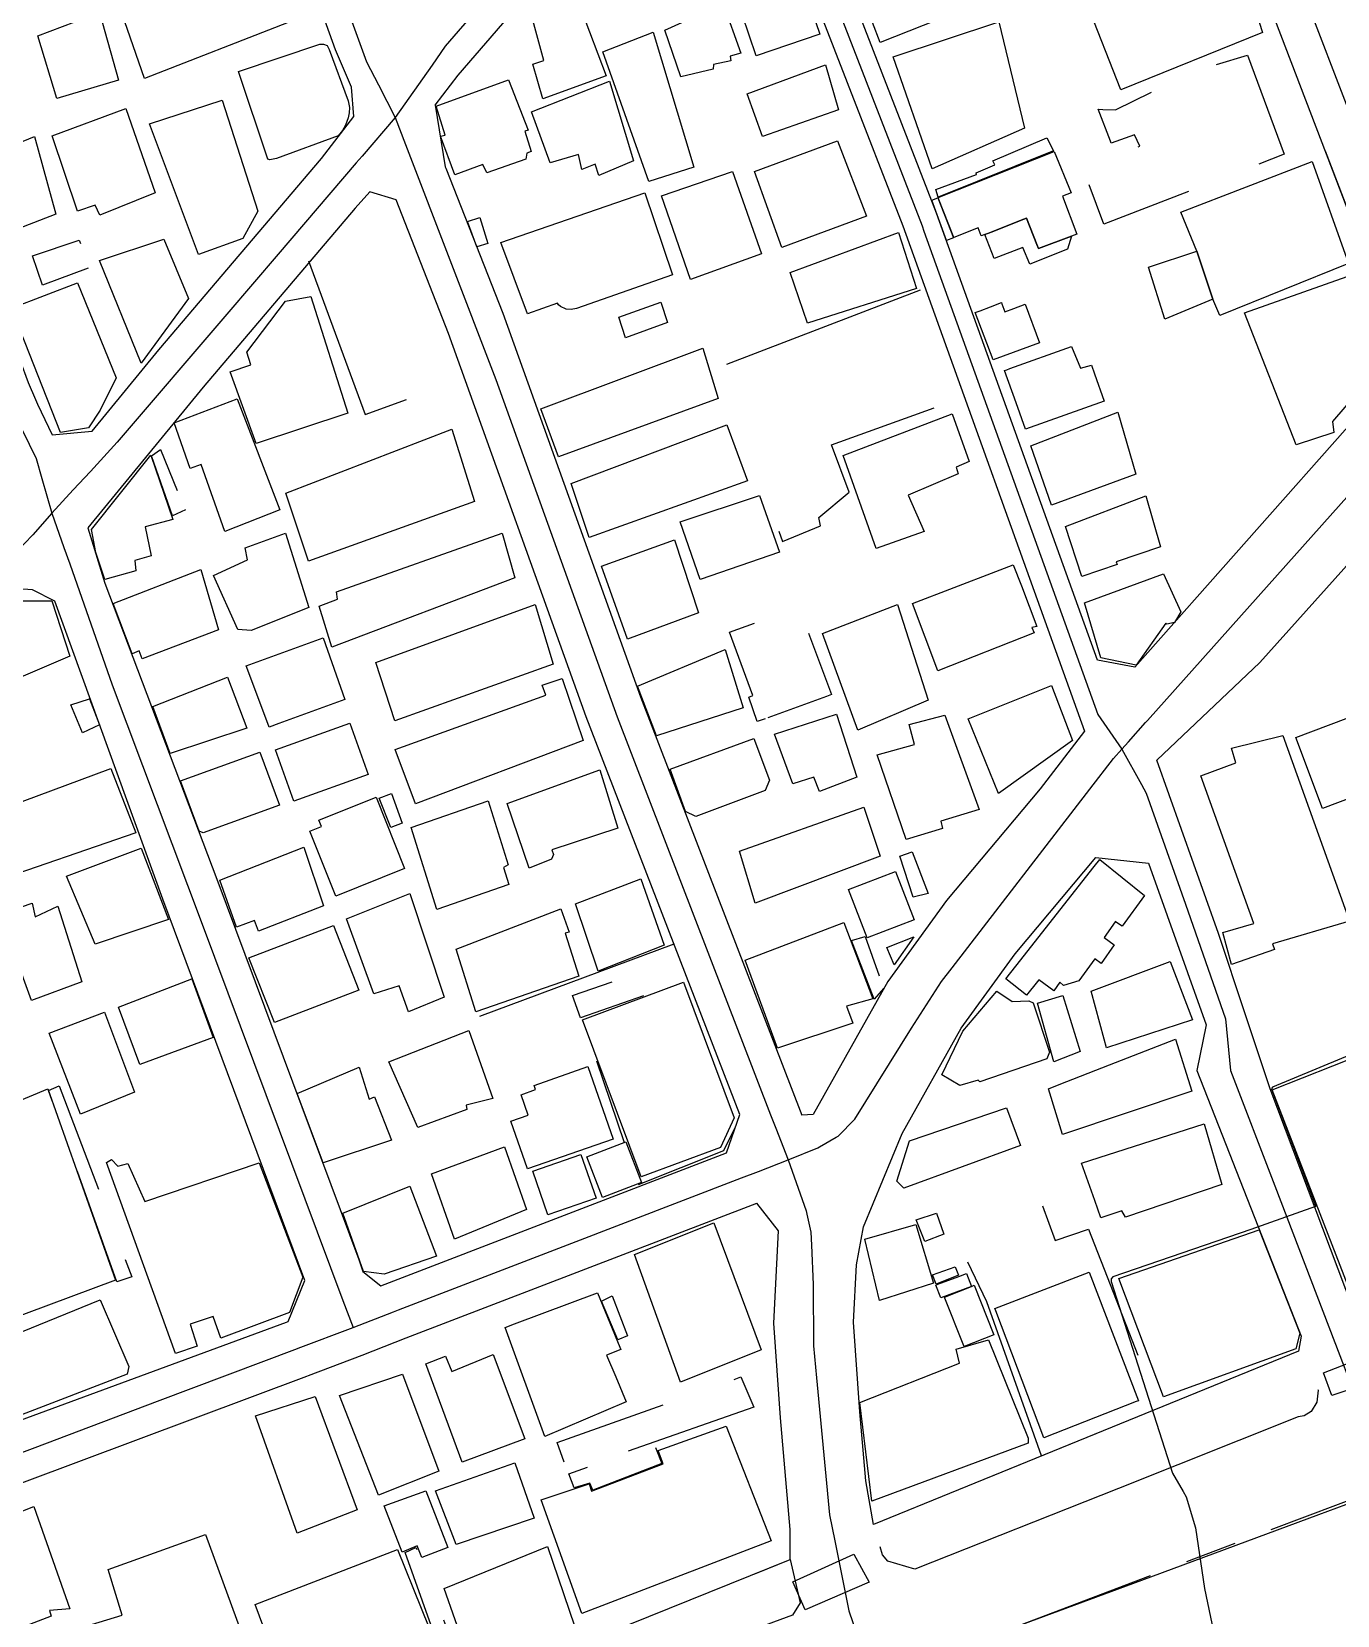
# Model space of a CAD drawing. Header units: millimetres. Extents: x 198785 to 203305, y 542885 to 545889.
# Drawn here: x 201901.5 to 202082.1, y 544954.6 to 545173.6 of the extents above; entities that cross this region are included whole.
import ezdxf

# ---------------------------------------------------------------- set-up
doc = ezdxf.new("R2010")
doc.units = ezdxf.units.MM
for name, pattern in [('FENCE_25K', [54.3, 28.7, -9.2, -16.4]), ('HIDDEN_BULD_25K', [28.8, 18.4, -10.4]), ('HIDDEN_EMD_25K', [50.97, 33.12, -5.36, 7.13, -5.36]), ('HIDDEN_IN_25K', [56.5, 36.5, -20])]:
    doc.linetypes.add(name, pattern=pattern)
for name, color, linetype in [('A0013114', 253, 'Continuous'), ('A0013117', 253, 'Continuous'), ('A0023214', 253, 'Continuous'), ('A0023217', 253, 'Continuous'), ('A0033324', 253, 'Continuous'), ('A0043325', 253, 'Continuous'), ('B0014111', 253, 'Continuous'), ('B0014112', 253, 'Continuous'), ('B0014113', 253, 'Continuous'), ('B0014114', 253, 'Continuous'), ('B0014116', 253, 'Continuous'), ('B0014118', 253, 'Continuous'), ('B0024120', 253, 'Continuous'), ('F0017111', 253, 'Continuous'), ('G0018117', 253, 'Continuous')]:
    doc.layers.add(name, color=color, linetype=linetype)

msp = doc.modelspace()

# ---------------------------------------------------------------- linework, layer by layer
at = {"layer": 'A0013114'}
for points in [[(202091.18, 545128.94), (202088.91, 545134.88), (202061.04, 545207.8), (202041.96, 545258.97), (202040.16, 545260.24)], [(201946.03, 545161.91), (201945.73, 545165.94), (201943.5, 545171.1), (201934.18, 545197.03)], [(201957.32, 545163.47), (201958.68, 545154.95), (201958.77, 545154.73), (201966.64, 545134.7), (201985.68, 545081.65), (202008.01, 545023.8)], [(201997.57, 545018.59), (201999.42, 545023.87), (201978.18, 545078.86), (201959.16, 545131.88), (201951.9, 545150.35), (201948.25, 545151.47)], [(201850.57, 544955.78), (201848.78, 544951.91), (201855.46, 544934.79), (201863.82, 544914.36), (201864.86, 544911.5), (201866.79, 544911.43), (201929.51, 544932.94), (201945.16, 544938.31), (201956.31, 544942.13), (202006.39, 544962.32), (202006.38, 544966.49), (202005.05, 544981.92), (202004.15, 544995.02), (202004.77, 545007.79), (202001.79, 545011.64)], [(202076.7, 544991.15), (202017.93, 544967.2), (202016.84, 544973.21), (202016.02, 544982.77), (202015.17, 544995.14), (202015.55, 545003.08), (202016.54, 545008.34)]]:
    msp.add_lwpolyline(points, dxfattribs=at)
at = {"layer": 'A0013117'}
for points in [[(202091.18, 545128.94), (202084.97, 545120.57), (202054.05, 545085.74), (202048.9, 545086.71), (202026.64, 545148.51), (202003.22, 545208.93), (202002.59, 545210.4), (202003.29, 545217.12), (202006.02, 545220.26), (202040.16, 545260.24)], [(201911.24, 545259.41), (201908.01, 545259.72), (201906.48, 545259.07), (201884.01, 545250.01), (201860.64, 545240.69), (201858.63, 545236.23), (201868.32, 545212.41), (201873.24, 545198.8), (201875, 545193.93), (201876.66, 545189.34), (201876.7, 545189.22), (201890.42, 545153.78), (201892.36, 545148.53), (201893.95, 545144.22), (201894.96, 545141.49), (201899.84, 545128.26), (201901.01, 545125.1), (201902.03, 545122.76), (201902.31, 545122.1), (201904.33, 545117.85), (201909.87, 545118.4), (201919.06, 545129.61), (201941.56, 545156.09), (201946.03, 545161.91)], [(201957.32, 545163.47), (201960.49, 545167.59), (201993.72, 545206.08), (201998.88, 545206.3), (202021.98, 545146.77), (202047.12, 545076.87), (202040.97, 545068.92), (202028.02, 545053.48), (202019.92, 545042.29), (202009.58, 545023.87), (202008.01, 545023.8)], [(201948.25, 545151.47), (201946.24, 545149.24), (201925.2, 545124.48), (201909.25, 545105.02), (201911.63, 545097.34), (201927.12, 545056.43), (201946.74, 545003.81), (201947.29, 545002.19), (201949.79, 545000.2), (201997.57, 545018.59)], [(202086.64, 544993.03), (202085.36, 544994.04), (202072.79, 545027.45), (202069.28, 545037.95), (202065.62, 545048.92), (202057.11, 545072.89), (202071.34, 545086.41), (202093.4, 545110.95), (202094.91, 545114.95), (202095.28, 545115.03), (202095.71, 545114.97), (202096.22, 545114.68)], [(201898.98, 545096.6), (201891.07, 545086.55), (201889.77, 545084.85), (201887.33, 545081.65), (201884.57, 545078.05), (201870.15, 545059.23), (201868.33, 545055.6), (201895.48, 544982.76), (201898.19, 544981.11), (201899.95, 544981.62), (201936.73, 544995.17), (201936.95, 544995.26), (201939.28, 545000.93), (201919.62, 545053.65), (201904.72, 545094.88), (201901.61, 545096.44), (201898.98, 545096.6)], [(202016.54, 545008.34), (202021.88, 545021.26), (202030.05, 545035.81), (202037.49, 545046.1), (202048.66, 545059.41), (202055.94, 545058.63), (202063.95, 545036.3), (202062.63, 545029.98), (202077.07, 544993.21), (202076.7, 544991.15)], [(201850.57, 544955.78), (201885.26, 544968.96), (201885.86, 544967.48), (201891.37, 544969.64), (201891.46, 544969.67), (201896.98, 544971.74), (201900.52, 544973.07), (201939.57, 544987.69), (201939.8, 544987.78), (201947.18, 544990.62), (201953.31, 544992.98), (202001.79, 545011.64)]]:
    msp.add_lwpolyline(points, dxfattribs=at)
at = {"layer": 'A0023214'}
for points in [[(201943.26, 545182.04), (201947.8, 545169.46), (201949.45, 545166.26), (201951.75, 545161.75), (201953.19, 545158.01), (201965.68, 545125.53), (201978.5, 545089.89), (201982.47, 545078.86), (202003.69, 545023.84), (202004.4, 545022), (202006.1, 545017.59), (202008.59, 545010.56), (202008.7, 545010.1), (202009.26, 545007.63), (202009.35, 545005.79), (202009.59, 545000.39), (202009.64, 544991.89), (202010.06, 544987.48), (202011.85, 544968.54), (202012.57, 544964.93), (202014.5, 544955.24), (202017.78, 544945.68)], [(202166.13, 545001.43), (202141.59, 544992.08), (202137.6, 544990.56), (202117.05, 544982.72), (202115.82, 544982.25), (202095.24, 544974.41), (202091.4, 544972.94), (202091.22, 544972.87), (202089.43, 544972.19), (202079.47, 544968.51), (202054.99, 544959.45), (202023.91, 544947.94), (202017.78, 544945.68)]]:
    msp.add_lwpolyline(points, dxfattribs=at)
at = {"layer": 'A0023217'}
for points in [[(201997.14, 545216.06), (201993.29, 545211.61), (201974.95, 545190.41), (201958.69, 545171.62), (201956.87, 545169.01), (201951.75, 545161.75), (201947.2, 545156.43), (201946.38, 545155.48), (201935.57, 545142.86), (201928.47, 545134.56), (201913.34, 545116.87), (201909.61, 545112.82), (201907.24, 545110.25), (201904.27, 545107.03)], [(201997.14, 545216.06), (201998.96, 545212.13), (202001.1, 545207.51), (202024.63, 545146.77), (202024.9, 545146.02), (202048.94, 545079.2), (202052.28, 545074.42)], [(202052.28, 545074.42), (202053.17, 545075.41), (202055.56, 545078.09), (202055.81, 545078.37), (202074.94, 545099.79), (202084.91, 545110.95), (202093.83, 545121.44), (202112.29, 545143.17)], [(201897.75, 545124.32), (201898.93, 545121.19), (201899.07, 545120.82), (201901.15, 545116.6), (201902.13, 545114.6), (201902.91, 545111.83), (201904.27, 545107.03)], [(201904.27, 545107.03), (201901.64, 545104.04), (201899.34, 545101.66), (201896.13, 545098.34), (201893.05, 545094.36), (201887.15, 545086.72), (201884.95, 545084)], [(201904.27, 545107.03), (201905.94, 545102.31), (201906.75, 545100.02), (201912.65, 545083.32), (201925.07, 545050.18), (201944.55, 544998.18), (201945.96, 544994.44)], [(201945.96, 544994.44), (201951.55, 544996.59), (201952.23, 544996.85), (201975.61, 545005.85), (201999.68, 545015.12), (202002.03, 545016.02), (202006.1, 545017.59), (202010.22, 545019.29), (202010.43, 545019.41), (202012.78, 545020.73), (202013.05, 545020.88), (202015.34, 545023.25), (202023.17, 545035.81), (202027.33, 545042.29), (202028.78, 545044.17), (202047.83, 545068.85), (202051.13, 545073.13), (202052.28, 545074.42)], [(202052.28, 545074.42), (202054.99, 545069.52), (202055.65, 545068.33), (202061.05, 545052.95), (202066.6, 545037.12), (202067.29, 545029.98), (202073.41, 545014.01), (202081.7, 544992.37), (202081.8, 544992.11), (202089.43, 544972.19)], [(201895.64, 544975.46), (201899.42, 544976.88), (201901.97, 544977.84), (201918.89, 544984.23), (201938.24, 544991.53), (201938.36, 544991.57), (201945.96, 544994.44)]]:
    msp.add_lwpolyline(points, dxfattribs=at)
at = {"layer": 'A0033324', "linetype": 'HIDDEN_IN_25K', "flags": 128}
for points in [[(202094.47, 545134.35), (202091.18, 545128.94), (202088.91, 545134.88), (202061.04, 545207.8), (202041.96, 545258.97), (202040.16, 545260.24), (202043, 545263.88), (202044.78, 545263.58), (202046.64, 545260.72), (202065.72, 545209.56), (202069.72, 545199.09), (202093.58, 545136.66), (202094.47, 545134.35)], [(202051.8, 544972.18), (202023.65, 544960.99), (202019.92, 544962.11), (202019.18, 544962.99), (202017.93, 544967.2), (202076.7, 544991.15), (202077.07, 544993.21), (202079.42, 544985.75), (202079.25, 544984.08), (202078.46, 544982.81), (202077.46, 544982.22), (202076.66, 544982.06), (202051.8, 544972.18)], [(201938.64, 544929.57), (201873.87, 544905.26), (201870.97, 544905.46), (201864.86, 544911.5), (201866.79, 544911.43), (201929.51, 544932.94), (201945.16, 544938.31), (201956.31, 544942.13), (202006.39, 544962.32), (202007.77, 544956.37), (202006.72, 544954.63), (201955.31, 544935.83), (201938.64, 544929.57)]]:
    msp.add_lwpolyline(points, dxfattribs=at)
at = {"layer": 'A0043325'}
for points in [[(202086.66, 544986.8), (202081.3, 544985.02), (202080.17, 544988.14), (202085.14, 544990.07), (202086.66, 544986.8)], [(202017.33, 544959.22), (202008.47, 544955.39), (202006.78, 544959.24), (202015.18, 544963.06), (202017.33, 544959.22)]]:
    msp.add_lwpolyline(points, dxfattribs=at)
at = {"layer": 'B0014111'}
for points in [[(201936.96, 545174.9), (201917.08, 545167.17), (201913.95, 545176.19), (201934.54, 545183.45), (201936.96, 545174.9)], [(202071.73, 545173.52), (202052.11, 545165.6), (202047.39, 545177.65), (202067.87, 545185.41), (202071.73, 545173.52)], [(201980.95, 545167.52), (201972.21, 545164.36), (201970.79, 545169.15), (201972.33, 545169.62), (201970.52, 545176.25), (201972.04, 545176.78), (201971.71, 545177.94), (201976.33, 545179.72), (201980.95, 545167.52)], [(202010.52, 545173.3), (202001.7, 545170.29), (201999.76, 545175.99), (202008.33, 545179.62), (202010.52, 545173.3)], [(201934.66, 545155.93), (201934.42, 545155.91), (201934.14, 545156.01), (201930.1, 545168.13), (201941.33, 545171.9), (201941.85, 545171.9), (201942.37, 545171.72), (201942.66, 545171.17), (201945.27, 545164.04), (201945.43, 545163.15), (201945.39, 545162.39), (201945.28, 545161.73), (201944.92, 545160.68), (201944.48, 545159.94), (201943.89, 545159.2), (201935.35, 545156.07), (201934.66, 545155.93)], [(202013.09, 545162.83), (202002.57, 545159.13), (202000.46, 545165.01), (202011.27, 545169.06), (202013.09, 545162.83)], [(201969.86, 545156), (201964.45, 545154.1), (201963.9, 545155.25), (201960.01, 545153.82), (201958.04, 545159.17), (201958.66, 545159.3), (201957.45, 545163.33), (201967.46, 545166.98), (201970.17, 545160.01), (201969.72, 545159.86), (201970.59, 545157.04), (201969.98, 545156.82), (201969.86, 545156)], [(201930.68, 545145), (201924.58, 545142.79), (201917.81, 545160.89), (201927.82, 545164.15), (201932.76, 545148.81), (201930.68, 545145)], [(202083.62, 545141.57), (202065.81, 545134.38), (202064.86, 545136.64), (202062.65, 545143.28), (202060.43, 545148.65), (202078.61, 545155.68), (202083.62, 545141.57)], [(201923.2, 545136.74), (201916.63, 545127.79), (201910.87, 545141.98), (201919.76, 545144.94), (201923.2, 545136.74)], [(202064.85, 545136.64), (202058.21, 545133.88), (202055.96, 545141.07), (202062.64, 545143.28), (202064.85, 545136.64)], [(202081.6, 545118.19), (202076.36, 545116.49), (202069.23, 545134.73), (202083.41, 545139.75), (202088.5, 545127.95), (202081.38, 545119.71), (202081.6, 545118.19)], [(201945.23, 545120.85), (201932.53, 545116.66), (201928.97, 545126.58), (201931.79, 545127.53), (201931.23, 545129.31), (201936.61, 545136.35), (201940.1, 545136.98), (201945.23, 545120.85)], [(202045.3, 545130.08), (202046.56, 545127.07), (202048.06, 545127.5), (202048.48, 545126.31), (202049.83, 545122.54), (202038.95, 545118.64), (202037.64, 545122.3), (202036.04, 545126.77), (202036.34, 545126.88), (202036.77, 545127.03), (202045.3, 545130.08)], [(201929.91, 545122.84), (201935.8, 545107.51), (201928.2, 545104.51), (201924.95, 545113.79), (201923.42, 545113.22), (201921.22, 545119.54), (201929.91, 545122.84)], [(201962.76, 545108.64), (201939.79, 545100.39), (201936.64, 545109.82), (201959.6, 545118.65), (201962.76, 545108.64)], [(201915.92, 545099.07), (201911.6, 545097.85), (201910.36, 545101.62), (201909.77, 545104.79), (201917.96, 545115.04), (201921.03, 545106.18), (201917.19, 545105.14), (201918.01, 545101.14), (201915.77, 545100.51), (201915.92, 545099.07)], [(202040.14, 545090.5), (202026.82, 545085.22), (202023.3, 545094.56), (202034.85, 545098.99), (202037.25, 545099.91), (202038.37, 545096.99), (202040.52, 545091.37), (202039.84, 545091.22), (202040.14, 545090.5)], [(202059.54, 545091.94), (202058.47, 545091.67), (202058.33, 545091.81), (202054.25, 545086), (202049.36, 545087.03), (202047.08, 545094.63), (202058.02, 545098.66), (202060.42, 545093.41), (202059.54, 545091.94)], [(201906.77, 545087.27), (201897.73, 545083.4), (201894.76, 545089.02), (201898.91, 545094.93), (201904.3, 545094.91), (201906.77, 545087.27)], [(201973.61, 545086.17), (201951.74, 545078.34), (201949.09, 545086.37), (201971.11, 545094.39), (201973.61, 545086.17)], [(201977.76, 545075.61), (201954.56, 545066.86), (201951.76, 545074.35), (201972.6, 545081.88), (201972.11, 545083.26), (201974.87, 545084.17), (201977.76, 545075.61)], [(202045.44, 545075.62), (202035.19, 545068.26), (202031.01, 545078.62), (202042.54, 545083.21), (202045.44, 545075.62)], [(202027.48, 545063.41), (202022.44, 545061.89), (202018.41, 545073.61), (202023.6, 545075.03), (202022.87, 545077.8), (202027.8, 545079.11), (202032.52, 545066.04), (202027.25, 545064.44), (202027.48, 545063.41)], [(202086.99, 545068.83), (202080.01, 545066.2), (202076.31, 545076.02), (202083.29, 545078.65), (202086.99, 545068.83)], [(202073.38, 545046.71), (202067.43, 545044.63), (202066.22, 545049.06), (202070.52, 545050.28), (202063.21, 545070.73), (202068.02, 545072.51), (202067.42, 545074.53), (202074.53, 545076.29), (202083.77, 545050.63), (202073.1, 545047.5), (202073.38, 545046.71)], [(202002.96, 545068.67), (201993.34, 545065.08), (201991.94, 545065.77), (201989.82, 545071.65), (202001.38, 545075.88), (202003.52, 545070.13), (202002.96, 545068.67)], [(201973.37, 545059.21), (201970.31, 545057.94), (201967.25, 545066.88), (201980.06, 545071.55), (201982.57, 545063.5), (201973.43, 545060.5), (201973.67, 545059.85), (201973.37, 545059.21)], [(202018.86, 545059.6), (202001.55, 545053.12), (201999.39, 545060.28), (202016.58, 545066.38), (202018.86, 545059.6)], [(202055.4, 545054.16), (202052.32, 545049.91), (202052.21, 545049.99), (202051.36, 545050.58), (202051.33, 545050.54), (202049.8, 545048.35), (202051.21, 545047.36), (202049.4, 545044.78), (202048.55, 545045.39), (202046.34, 545042.35), (202044.22, 545041.71), (202044.18, 545041.74), (202043.67, 545042.16), (202042.85, 545040.96), (202040.78, 545042.5), (202040.61, 545042.28), (202039.1, 545040.37), (202036.22, 545042.63), (202037.59, 545044.38), (202048.43, 545058.16), (202049.22, 545059.16), (202055.4, 545054.16)], [(201988.98, 545047.31), (201979.83, 545043.72), (201976.72, 545053.02), (201985.75, 545056.48), (201988.98, 545047.31)], [(202023.54, 545050.81), (202017.04, 545048.31), (202014.47, 545054.99), (202020.97, 545057.49), (202023.54, 545050.81)], [(201946.74, 545041.06), (201935.07, 545036.6), (201931.54, 545045.53), (201943.22, 545050.01), (201946.74, 545041.06)], [(202015.06, 545036.51), (202004.65, 545033.06), (202000.19, 545045.24), (202013.8, 545050.41), (202017.81, 545039.88), (202014.18, 545038.87), (202015.06, 545036.51)], [(202049.83, 545034.29), (202048.03, 545040.95), (202058.95, 545045.03), (202062.04, 545036.96), (202050.15, 545033.09), (202049.83, 545034.29)], [(201996.75, 545019.33), (201985.8, 545015.24), (201977.68, 545036.96), (201991.64, 545042.18), (201998.65, 545023.44), (201996.75, 545019.33)], [(202034.97, 545040.93), (202037.08, 545039.52), (202039.39, 545039.61), (202039.98, 545039.3), (202042.27, 545032.5), (202041.88, 545031.59), (202032.63, 545028.41), (202032.38, 545028.64), (202029.85, 545027.89), (202027.35, 545029.35), (202030.28, 545035.41), (202034.97, 545040.93)], [(202046.48, 545032.61), (202042.88, 545031.15), (202040.59, 545039.27), (202044.09, 545040.34), (202046.48, 545032.61)], [(202043.6, 545028.01), (202050.55, 545030.73), (202059.69, 545034.3), (202061.96, 545027.11), (202044.06, 545021.12), (202042.11, 545027.43), (202043.6, 545028.01)], [(202085.64, 545032.27), (202093.34, 545012.23), (202097.16, 545013.97), (202099.48, 545008.21), (202098.46, 545007.88), (202098.97, 545006.58), (202100.44, 545006.99), (202103.12, 545000.02), (202096.5, 544996.66), (202095.77, 544998.25), (202085.76, 544994.44), (202073.06, 545027.28), (202085.64, 545032.27)], [(201981.91, 545020.48), (201970.09, 545016.35), (201967.77, 545022.97), (201970.15, 545023.81), (201969.17, 545026.62), (201971.17, 545027.32), (201970.97, 545027.9), (201978.4, 545030.51), (201981.91, 545020.48)], [(201913.1, 545000.95), (201894.49, 544994.06), (201884.76, 545019.48), (201903.71, 545027.42), (201913.1, 545000.95)], [(202038.26, 545019.61), (202022.13, 545013.69), (202021.16, 545014.67), (202022.91, 545020.26), (202036.33, 545024.8), (202038.26, 545019.61)], [(202066.11, 545014.19), (202052.75, 545009.66), (202052.28, 545010.58), (202049.36, 545009.61), (202048.52, 545011.97), (202046.7, 545017.13), (202063.64, 545022.58), (202066.11, 545014.19)], [(201969.94, 545010.72), (201959.98, 545006.66), (201956.77, 545015.68), (201966.9, 545019.4), (201969.94, 545010.72)], [(201985.83, 545014.46), (201980.44, 545012.39), (201978.27, 545018.02), (201983.67, 545020.09), (201985.83, 545014.46)], [(201912.53, 545017.65), (201913.39, 545016.72), (201914.78, 545017.09), (201917.13, 545011.83), (201932.98, 545017.18), (201938.98, 545001.37), (201937.14, 544996.51), (201927.66, 544992.97), (201926.59, 544995.96), (201923.41, 544994.88), (201924.37, 544991.83), (201921.37, 544990.83), (201911.85, 545017.25), (201912.53, 545017.65)], [(201979.55, 545012.31), (201972.9, 545009.99), (201970.79, 545016.05), (201977.44, 545018.37), (201979.55, 545012.31)], [(201957.5, 545004.27), (201950.26, 545001.79), (201947.39, 545002.16), (201944.55, 545010.24), (201953.8, 545013.97), (201957.5, 545004.27)], [(202002.39, 544991.34), (201991.22, 544986.85), (201984.85, 545004.5), (201995.86, 545008.91), (202002.39, 544991.34)], [(202026.22, 545000.56), (202018.74, 544998.16), (202016.72, 545006.64), (202023.78, 545008.66), (202026.22, 545000.56)], [(202076.33, 544991.48), (202058.04, 544984.85), (202051.86, 545001.2), (202071.28, 545007.95), (202076.88, 544993.62), (202076.33, 544991.48)], [(202054.25, 544984.18), (202041.47, 544979.18), (202034.82, 544996.72), (202034.69, 544997.06), (202047.75, 545002.07), (202054.57, 544984.3), (202054.25, 544984.18)], [(202031.47, 545000.11), (202031.84, 545000.26), (202034.56, 544993.4), (202030.46, 544991.78), (202030.32, 544992.11), (202027.8, 544998.5), (202027.74, 544998.63), (202031.47, 545000.11)], [(201910.96, 544998.24), (201914.94, 544989.01), (201914.72, 544987.97), (201899.47, 544982.11), (201895.98, 544983.64), (201893.27, 544991.69), (201898.55, 544993.97), (201898.97, 544993.35), (201910.96, 544998.24)], [(201983.73, 544984.14), (201972.46, 544979.35), (201966.97, 544994.41), (201968.28, 544994.91), (201979.73, 544999.23), (201982.84, 544991.7), (201982.84, 544991.69), (201982.96, 544991.39), (201980.99, 544990.58), (201982.27, 544987.58), (201983.73, 544984.14)], [(202039.31, 544978.42), (202017.67, 544970.4), (202016.05, 544984.07), (202029.82, 544989.47), (202029.36, 544991.43), (202033.84, 544992.7), (202039.3, 544979.12), (202039.31, 544978.42)], [(201965.34, 544990.68), (201969.69, 544979.05), (201961.05, 544975.82), (201956.01, 544989.39), (201958.75, 544990.45), (201959.62, 544988.33), (201965.34, 544990.68)], [(201997.55, 544980.79), (202003.79, 544964.94), (201977.58, 544954.86), (201971.98, 544970.58), (201978.6, 544972.81), (201978.94, 544971.78), (201988.85, 544975.59), (201988.15, 544977.42), (201997.55, 544980.79)], [(201956.03, 544971.82), (201959.06, 544963.98), (201955.45, 544962.62), (201954.79, 544964.22), (201952.72, 544963.37), (201950.23, 544969.77), (201956.03, 544971.82)], [(201897.33, 544950.84), (201894.42, 544949.94), (201893.35, 544950.69), (201892.07, 544953.94), (201889.74, 544959.88), (201894.32, 544961.42), (201892.69, 544966.06), (201901.8, 544969.65), (201906.77, 544955.5), (201903.94, 544955.3), (201904.19, 544954.49), (201897.24, 544951.82), (201897.33, 544950.84)], [(201935.61, 544938.24), (201915.58, 544931.05), (201907.89, 544951.87), (201908.94, 544952.36), (201908.72, 544953.01), (201914, 544954.62), (201912.07, 544960.95), (201925.55, 544965.81), (201935.61, 544938.24)], [(201958.62, 544947.52), (201938.37, 544940.11), (201932.42, 544956.12), (201952.07, 544963.74), (201958.62, 544947.52)], [(201977.32, 544951), (201963.09, 544945.33), (201958.53, 544958.32), (201972.85, 544964.13), (201977.32, 544951)]]:
    msp.add_lwpolyline(points, dxfattribs=at)
at = {"layer": 'B0014112'}
for points in [[(201995.73, 545168.45), (201991.26, 545167.38), (201989.08, 545173.84), (201997.13, 545177.49), (201999.59, 545170.63), (201998.12, 545170.22), (201998.18, 545169.58), (201995.77, 545169.1), (201995.73, 545168.45)], [(201913.52, 545166.92), (201904.97, 545164.37), (201902.36, 545173.04), (201910.89, 545176.28), (201913.52, 545166.92)], [(201981.42, 545166.8), (201984.75, 545155.76), (201979.94, 545153.75), (201979.43, 545155.32), (201977.59, 545154.57), (201977.1, 545156.65), (201973.2, 545155.48), (201970.62, 545162.52), (201981.42, 545166.8)], [(201918.56, 545151.35), (201910.9, 545148.27), (201910.29, 545149.64), (201907.84, 545148.8), (201904.32, 545159.24), (201914.54, 545163.01), (201918.56, 545151.35)], [(201904.82, 545148.41), (201894.94, 545144.56), (201891.5, 545154.9), (201901.9, 545159.14), (201904.82, 545148.41)], [(202042.83, 545157.13), (202026.88, 545150.76), (202026.54, 545151.78), (202032.18, 545153.89), (202032.1, 545154.11), (202034.72, 545155.19), (202034.42, 545155.76), (202041.9, 545158.94), (202042.83, 545157.13)], [(202045.3, 545145.35), (202040.75, 545143.63), (202040.53, 545144.17), (202039.08, 545147.84), (202038.35, 545147.55), (202033.74, 545145.73), (202033.32, 545145.57), (202032.82, 545145.37), (202032.82, 545145.38), (202032.38, 545146.49), (202029.05, 545145.17), (202026.88, 545150.65), (202026.86, 545150.71), (202042.89, 545157.04), (202045.25, 545151.32), (202044.08, 545150.88), (202046.05, 545145.63), (202045.3, 545145.35)], [(202002.41, 545142.88), (201992.62, 545139.37), (201988.58, 545150.94), (201998.42, 545154.31), (202002.41, 545142.88)], [(201990.13, 545140.01), (201976.85, 545135.33), (201976.09, 545135.19), (201975.42, 545135.25), (201974.61, 545135.6), (201974.35, 545135.85), (201974.24, 545136.07), (201970.06, 545134.59), (201966.37, 545144.48), (201986.29, 545151.34), (201990.13, 545140.01)], [(202045.3, 545145.35), (202044.77, 545143.54), (202039.56, 545141.47), (202038.58, 545143.79), (202034.62, 545142.26), (202033.32, 545145.56), (202034.31, 545145.95), (202038.35, 545147.55), (202039.08, 545147.84), (202040.53, 545144.17), (202040.75, 545143.63), (202045.3, 545145.35)], [(202023.85, 545138.11), (202008.81, 545133.32), (202006.4, 545140.31), (202021.39, 545145.85), (202023.85, 545138.11)], [(202035.68, 545135.99), (202036.1, 545134.88), (202037.35, 545135.35), (202038.88, 545135.93), (202040.9, 545130.59), (202034.47, 545128.23), (202032, 545134.79), (202032.66, 545135.03), (202034.11, 545135.58), (202035.62, 545136.15), (202035.68, 545135.99)], [(202024.91, 545104.52), (202018.27, 545102.13), (202013.72, 545115.03), (202028.79, 545120.78), (202031.16, 545114.2), (202029.36, 545113.41), (202029.63, 545112.49), (202022.73, 545109.52), (202024.91, 545104.52)], [(202000.48, 545111.52), (201978.58, 545103.67), (201976.13, 545111.15), (201997.64, 545119.24), (202000.48, 545111.52)], [(202004.91, 545101.65), (201993.97, 545097.86), (201991.2, 545105.82), (202002.16, 545109.48), (202004.91, 545101.65)], [(201939.81, 545093.98), (201931.84, 545090.83), (201930.03, 545090.97), (201926.62, 545098.44), (201931.34, 545100.59), (201931.01, 545102.23), (201936.62, 545104.26), (201939.81, 545093.98)], [(201993.73, 545093.27), (201983.88, 545089.61), (201980.29, 545099.69), (201990.42, 545103.36), (201993.73, 545093.27)], [(201935.68, 545077.95), (201934.33, 545077.46), (201933.18, 545080.53), (201931.15, 545085.91), (201941.83, 545089.78), (201944.81, 545081.25), (201935.68, 545077.95)], [(201999.88, 545080.14), (201987.89, 545076.24), (201985.3, 545083.1), (201997.39, 545088.18), (201999.88, 545080.14)], [(201931.26, 545077.29), (201920.63, 545073.8), (201918.25, 545080.31), (201928.6, 545084.34), (201931.26, 545077.29)], [(202012.81, 545079.25), (202015.62, 545070.54), (202010.45, 545068.57), (202009.68, 545070.53), (202006.77, 545069.59), (202004.22, 545076.49), (202012.81, 545079.25)], [(201948.03, 545070.88), (201937.75, 545067.19), (201935.2, 545074.31), (201945.48, 545078), (201948.03, 545070.88)], [(201953.07, 545057.91), (201943.54, 545054.09), (201939.95, 545063.05), (201941.57, 545063.7), (201941.21, 545064.58), (201949.13, 545067.75), (201953.07, 545057.91)], [(201941.86, 545052.75), (201932.86, 545049.23), (201932.29, 545050.69), (201929.82, 545049.79), (201927.5, 545056.27), (201939.14, 545060.87), (201941.86, 545052.75)], [(201953.81, 545054.46), (201958.56, 545040.09), (201953.62, 545038.1), (201952.34, 545041.67), (201948.8, 545040.56), (201945.04, 545050.94), (201953.81, 545054.46)], [(201901.57, 545053.12), (201901.98, 545051.2), (201905.1, 545052.69), (201908.44, 545042.24), (201901.49, 545039.65), (201897.11, 545051.57), (201901.57, 545053.12)], [(201926.6, 545034.53), (201916.45, 545030.81), (201913.5, 545038.74), (201923.66, 545042.64), (201926.6, 545034.53)], [(201915.71, 545026.98), (201908.26, 545023.94), (201903.92, 545035.14), (201911.58, 545038.01), (201915.71, 545026.98)], [(201961.66, 545024.55), (201954.88, 545022.08), (201950.89, 545031.15), (201961.95, 545035.49), (201965.29, 545026.07), (201961.58, 545025.15), (201961.66, 545024.55)], [(201946.8, 545030.44), (201948.18, 545026.01), (201948.92, 545026.34), (201951.27, 545020.35), (201941.81, 545017.21), (201938.21, 545026.8), (201946.8, 545030.44)], [(201970.99, 544968.06), (201960.21, 544964.4), (201957.36, 544971.84), (201968.3, 544975.69), (201970.99, 544968.06)]]:
    msp.add_lwpolyline(points, dxfattribs=at)
at = {"layer": 'B0014113'}
for points in [[(202032.96, 545177.7), (202018.86, 545172.12), (202013.54, 545185.99), (202028.2, 545191.22), (202032.96, 545177.7)], [(202038.79, 545160.26), (202026.05, 545154.66), (202020.65, 545170.13), (202035.26, 545174.97), (202038.79, 545160.26)], [(201993.07, 545154.88), (201986.85, 545152.9), (201980.51, 545170.82), (201987.47, 545173.57), (201993.07, 545154.88)], [(202016.94, 545148.1), (202005.23, 545143.79), (202001.44, 545154.31), (202012.94, 545158.55), (202016.94, 545148.1)], [(201909.36, 545118.84), (201905.48, 545118.19), (201898.72, 545135.4), (201907.83, 545138.91), (201913.17, 545125.74), (201910.96, 545121.29), (201909.36, 545118.84)], [(201996.46, 545122.88), (201974.36, 545114.81), (201971.93, 545121.45), (201994.33, 545129.86), (201996.46, 545122.88)], [(202054.2, 545112.42), (202042.56, 545108.16), (202039.68, 545116.35), (202051.69, 545121.01), (202054.2, 545112.42)], [(202051.64, 545099.92), (202046.72, 545098.3), (202044.47, 545105.2), (202055.59, 545109.44), (202057.6, 545102.4), (202051.5, 545100.33), (202051.64, 545099.92)], [(201968.31, 545098.09), (201943.01, 545088.5), (201941.25, 545094.18), (201943.81, 545095.16), (201943.64, 545096.14), (201966.57, 545104.27), (201968.31, 545098.09)], [(201927.32, 545090.91), (201916.79, 545086.88), (201916.38, 545088), (201915.4, 545087.58), (201912.77, 545094.56), (201924.88, 545099.27), (201927.32, 545090.91)], [(202025.46, 545081.17), (202015.77, 545077.01), (202010.89, 545090.38), (202021.24, 545094.39), (202025.46, 545081.17)], [(201935.78, 545066.64), (201925.2, 545062.81), (201924.67, 545063.05), (201922.09, 545070.02), (201933.07, 545073.97), (201935.78, 545066.64)], [(201915.9, 545062.82), (201895.25, 545055.75), (201892.2, 545064.21), (201912.45, 545071.71), (201915.9, 545062.82)], [(201967.49, 545055.69), (201957.52, 545052.23), (201953.96, 545063.59), (201964.64, 545067.27), (201967.38, 545058.41), (201966.73, 545058.05), (201967.49, 545055.69)], [(201920.4, 545050.85), (201910.28, 545047.45), (201906.3, 545056.86), (201916.65, 545060.71), (201920.4, 545050.85)], [(201977.18, 545043.01), (201962.91, 545038.06), (201960.22, 545046.75), (201974.66, 545052.31), (201975.81, 545049.11), (201975.28, 545048.97), (201977.18, 545043.01)], [(201957.8, 544974.55), (201949.47, 544971.25), (201944.09, 544985), (201952.77, 544987.97), (201957.8, 544974.55)], [(201946.51, 544969.23), (201938.22, 544965.98), (201932.46, 544982.22), (201940.72, 544984.89), (201946.51, 544969.23)]]:
    msp.add_lwpolyline(points, dxfattribs=at)
at = {"layer": 'B0014114', "linetype": 'HIDDEN_BULD_25K', "flags": 128}
for points in [[(202069.63, 545170.38), (202074.72, 545156.67), (202049.79, 545146.99), (202046.98, 545154.54), (202054.76, 545157.79), (202054.03, 545159.37), (202050.81, 545158.2), (202050.7, 545158.49), (202049, 545162.89), (202049.66, 545162.87), (202051.37, 545162.81), (202058.89, 545166.5), (202058.63, 545167.03), (202069.63, 545170.38)], [(202002.95, 545078.61), (202001.85, 545078.21), (202000.67, 545081.59), (202001.25, 545081.81), (201997.99, 545090.58), (202007.62, 545094.04), (202012.09, 545081.95), (202011.4, 545081.7), (202002.95, 545078.61)]]:
    msp.add_lwpolyline(points, dxfattribs=at)
at = {"layer": 'B0014116', "linetype": 'HIDDEN_BULD_25K', "flags": 128}
for points in [[(201964.58, 545144.34), (201963.08, 545143.86), (201961.75, 545147.38), (201963.49, 545147.91), (201964.58, 545144.34)], [(201909.33, 545140.92), (201902.98, 545138.56), (201901.6, 545142.63), (201908.08, 545144.79), (201909.33, 545140.92)], [(201922.76, 545107.5), (201920.97, 545106.65), (201918.08, 545114.99), (201919.29, 545115.84), (201922.76, 545107.5)], [(201910.89, 545077.79), (201908.53, 545076.65), (201906.93, 545080.54), (201909.49, 545081.38), (201910.89, 545077.79)], [(201952.75, 545064.17), (201951.18, 545063.55), (201949.54, 545067.64), (201951.27, 545068.29), (201952.75, 545064.17)], [(202025.5, 545054.46), (202023.41, 545053.93), (202021.56, 545059.62), (202023.25, 545060.22), (202025.5, 545054.46)], [(202019.32, 545041.32), (202018.01, 545039.82), (202014.89, 545047.93), (202016.79, 545048.48), (202019.32, 545041.32)], [(202023.51, 545048.45), (202020.77, 545044.59), (202019.76, 545046.97), (202023.51, 545048.45)], [(201986.13, 545040.3), (201977.38, 545037.23), (201976.28, 545040.33), (201985.03, 545043.37), (201986.13, 545040.3)], [(201915.35, 545001.45), (201913.28, 545000.72), (201903.83, 545027.22), (201905.29, 545027.83), (201915.35, 545001.45)], [(202027.67, 545007.33), (202025.02, 545006.3), (202023.82, 545009.33), (202026.62, 545010.23), (202027.67, 545007.33)], [(202001.38, 544983.4), (201975.63, 544974.39), (201974.19, 544978.51), (201999.57, 544987.58), (202001.38, 544983.4)], [(201988.66, 544975.63), (201979.12, 544971.94), (201978.68, 544972.92), (201976.51, 544972.24), (201975.77, 544974.19), (201987.52, 544978.44), (201988.66, 544975.63)], [(201959.83, 544950.33), (201958.03, 544949.66), (201953.14, 544963.29), (201954.64, 544964.02), (201959.83, 544950.33)]]:
    msp.add_lwpolyline(points, dxfattribs=at)
at = {"layer": 'B0014118', "linetype": 'HIDDEN_BULD_25K', "flags": 128}
for points in [[(202028.98, 545145.13), (202028.02, 545144.76), (202025.99, 545150.32), (202026.84, 545150.65), (202028.98, 545145.13)], [(201989.41, 545133.4), (201983.63, 545131.27), (201982.7, 545134.15), (201988.51, 545136.23), (201989.41, 545133.4)], [(202029.66, 545001.67), (202026.59, 545000.42), (202026.1, 545001.7), (202029.21, 545002.83), (202029.66, 545001.67)], [(202031.47, 545000.11), (202027.23, 544998.51), (202026.56, 545000.3), (202026.82, 545000.4), (202029.72, 545001.5), (202030.79, 545001.9), (202031.47, 545000.11)], [(201983.92, 544993.28), (201982.56, 544992.71), (201980.32, 544998.05), (201981.79, 544998.8), (201983.92, 544993.28)]]:
    msp.add_lwpolyline(points, dxfattribs=at)
at = {"layer": 'B0024120', "linetype": 'FENCE_25K', "flags": 128}
for points in [[(201939.79, 545141.93), (201947.61, 545120.7), (201960.96, 545125.56)], [(202024.37, 545137.88), (201996.18, 545127.04), (202005.35, 545103.12), (202010.61, 545105.28)], [(202010.61, 545105.28), (202010.36, 545106.45), (202014.54, 545109.94), (202012.13, 545116.51), (202029.87, 545122.91)], [(201990.31, 545047.45), (201962.73, 545037.2), (201966.42, 545027.19), (201979.49, 545031.66), (201983.45, 545020.01)], [(201985.4, 545014.29), (201985.43, 545014.21), (201997.2, 545018.89), (201998.83, 545022.19)], [(202041.17, 544976.67), (202033.59, 544997.98), (202027.38, 545011.1), (202039.91, 545015.03), (202043.03, 545006.45), (202047.66, 545008.04), (202057.23, 544983.6)]]:
    msp.add_lwpolyline(points, dxfattribs=at)
at = {"layer": 'F0017111', "elevation": 20}
msp.add_lwpolyline([(202085.63, 545032.85), (202073.09, 545027.67), (202072.97, 545027.43), (202079.04, 545011.3), (202079.05, 545011.17), (202070.12, 545007.97), (202051.03, 545001.44), (202050.79, 545001.14), (202050.79, 545000.78), (202059.29, 544974.28), (202060.77, 544971.74), (202061.14, 544971.01), (202062.45, 544966.71), (202063.69, 544958.35), (202068.74, 544934.32), (202076.33, 544911.93), (202076.55, 544911.46), (202076.94, 544911.08), (202077.43, 544910.92), (202077.89, 544910.9), (202078.59, 544910.94), (202080.17, 544911.24), (202080.54, 544911.26), (202090.25, 544914.55)], dxfattribs=at)
at = {"layer": 'G0018117', "linetype": 'HIDDEN_EMD_25K', "flags": 128}
msp.add_lwpolyline([(203295.37, 545429.86), (203269.69, 545420.12), (203230.61, 545405.32), (203182.54, 545387.09), (203089.03, 545351.65), (203069.69, 545344.32), (202995.52, 545316.21), (202869.69, 545268.53), (202834.81, 545255.31), (202669.69, 545192.72), (202469.7, 545116.93), (202439.02, 545105.3), (202269.7, 545041.13), (202238.24, 545029.21), (202235.52, 545028.18), (202230.05, 545026.1), (202229.07, 545025.73), (202227.66, 545025.19), (202226.78, 545024.86), (202226.61, 545024.79), (202226.51, 545024.75), (202226.44, 545024.73), (202225.86, 545024.51), (202220.36, 545022.42), (202213.45, 545019.8), (202213.23, 545019.71), (202213.17, 545019.69), (202210.5, 545018.67), (202188.3, 545010.24), (202164.93, 545001.37), (202141.56, 544992.5), (202015.82, 544944.77), (201866.24, 544887.98), (201809.42, 544866.42), (201797.68, 544862.17), (201785.81, 544858.29), (201773.83, 544854.79), (201761.74, 544851.65), (201749.56, 544848.9), (201737.3, 544846.53), (201726.46, 544844.76), (201724.98, 544844.54), (201712.59, 544842.94), (201700.17, 544841.73), (201699.04, 544841.65), (201687.71, 544840.9), (201674.75, 544840.45), (201662.75, 544840.42), (201656.84, 544840.58), (201650.26, 544840.76), (201645.01, 544841.02), (201650.68, 544822.29), (201731.62, 544555.23), (201736.29, 544539.81), (201739.96, 544527.7), (201747.04, 544504.36), (201747.04, 544504.36)], dxfattribs=at)

doc.saveas('drawing.dxf')
